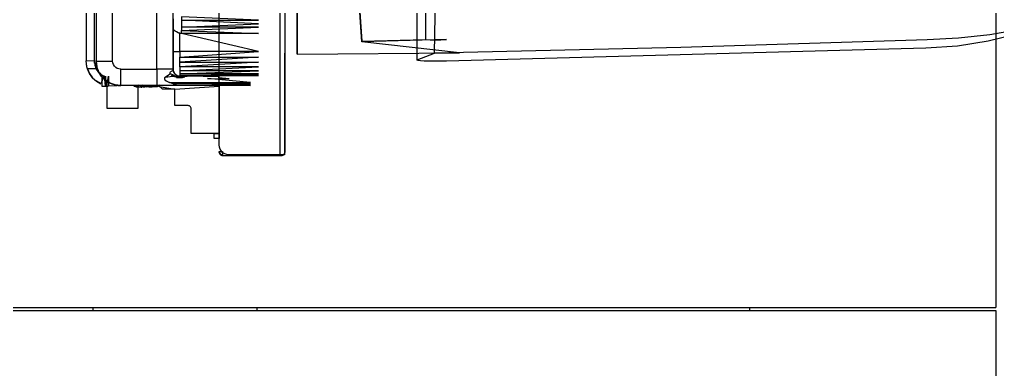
# Model space of a CAD drawing. Header units: metres. Extents: x 62 to 334, y -352 to -102.
# Drawn here: x 74.1 to 86.02, y -162.72 to -158.45 of the extents above; entities that cross this region are included whole.
import ezdxf

# ---------------------------------------------------------------- set-up
doc = ezdxf.new("R2010")
doc.units = ezdxf.units.M

msp = doc.modelspace()

# ---------------------------------------------------------------- linework, layer by layer
for p, q in [((86.004, -148.392), (86.004, -161.961)), ((77.276, -150.097), (77.276, -160.097)), ((77.335, -150.897), (77.336, -159.297)), ((74.916, -151.247), (74.916, -158.948)), ((75.016, -158.947), (75.016, -151.246)), ((77.486, -158.867), (77.486, -151.327)), ((77.486, -151.327), (77.486, -158.867)), ((77.486, -155.097), (77.486, -158.867)), ((77.486, -158.867), (77.486, -155.097)), ((77.486, -155.273), (77.486, -158.867)), ((77.486, -158.867), (77.486, -155.273)), ((77.486, -158.867), (77.486, -155.598)), ((77.486, -156.929), (77.486, -158.867)), ((77.486, -157.017), (77.486, -158.867)), ((77.486, -158.867), (77.486, -157.017)), ((77.486, -158.642), (77.486, -157.057)), ((76.536, -159.977), (76.536, -157.217)), ((75.036, -157.363), (75.036, -158.952)), ((75.236, -158.952), (75.236, -157.697)), ((75.776, -159.052), (75.776, -157.697)), ((75.976, -159.052), (75.976, -157.697)), ((78.211, -157.807), (78.274, -158.708)), ((78.274, -158.708), (78.211, -157.816)), ((78.275, -158.719), (78.211, -157.816)), ((79.161, -158.854), (79.175, -157.917)), ((78.947, -158.138), (78.947, -158.939)), ((79.054, -158.69), (79.054, -158.158)), ((75.976, -158.436), (75.976, -159.052)), ((76.076, -158.414), (76.076, -158.454)), ((77.016, -158.454), (76.076, -158.414)), ((77.486, -158.391), (77.486, -158.642)), ((75.978, -158.568), (75.976, -158.557)), ((76.076, -158.454), (76.076, -158.539)), ((76.076, -158.454), (77.016, -158.454)), ((77.016, -158.497), (76.076, -158.454)), ((76.076, -158.539), (77.016, -158.497)), ((76.076, -158.539), (76.076, -158.58)), ((77.016, -158.539), (76.076, -158.539)), ((76.076, -158.58), (77.016, -158.539)), ((77.336, -158.495), (77.335, -160.066)), ((75.986, -158.578), (75.978, -158.568)), ((75.999, -158.588), (75.986, -158.578)), ((76.015, -158.597), (75.999, -158.588)), ((76.035, -158.606), (76.015, -158.597)), ((76.045, -158.61), (76.035, -158.606)), ((76.056, -158.613), (76.045, -158.61)), ((76.056, -158.837), (76.056, -158.613)), ((76.065, -158.616), (76.056, -158.613)), ((76.07, -158.617), (76.065, -158.616)), ((76.076, -158.617), (76.07, -158.617)), ((76.076, -158.58), (77.016, -158.617)), ((76.076, -158.617), (76.076, -158.58)), ((77.016, -158.617), (76.076, -158.617)), ((77.016, -158.837), (76.076, -158.617)), ((85.549, -158.673), (85.165, -158.695)), ((85.931, -158.632), (85.549, -158.673)), ((86.243, -158.63), (85.912, -158.711)), ((86.233, -158.581), (85.931, -158.632)), ((78.274, -158.708), (79.054, -158.69)), ((78.275, -158.719), (78.274, -158.708)), ((79.307, -158.691), (78.275, -158.719)), ((79.465, -158.85), (78.275, -158.719)), ((79.054, -158.69), (79.108, -158.692)), ((79.108, -158.692), (79.17, -158.693)), ((82.162, -158.787), (79.161, -158.854)), ((79.17, -158.693), (79.238, -158.692)), ((79.238, -158.692), (79.307, -158.691)), ((85.149, -158.796), (79.307, -158.952)), ((85.165, -158.695), (82.162, -158.787)), ((85.535, -158.77), (85.149, -158.796)), ((85.912, -158.711), (85.535, -158.77)), ((75.976, -158.837), (76.056, -158.837)), ((77.016, -158.837), (76.056, -158.837)), ((76.056, -158.904), (77.016, -158.837)), ((76.056, -158.837), (76.056, -158.904)), ((77.016, -158.904), (76.056, -158.967)), ((76.056, -158.904), (77.016, -158.904)), ((76.056, -158.967), (76.056, -158.904)), ((77.336, -158.858), (77.336, -159.297)), ((77.336, -159.094), (77.336, -158.858)), ((77.486, -158.867), (79.465, -158.85)), ((78.951, -158.937), (79.161, -158.854)), ((74.916, -158.948), (75.016, -158.947)), ((74.916, -158.957), (74.916, -158.948)), ((74.916, -158.962), (74.916, -158.957)), ((74.916, -158.967), (74.916, -158.962)), ((74.917, -158.976), (74.916, -158.967)), ((74.917, -158.987), (74.917, -158.976)), ((74.919, -158.999), (74.917, -158.987)), ((74.921, -159.011), (74.919, -158.999)), ((74.923, -159.023), (74.921, -159.011)), ((74.93, -159.047), (74.923, -159.023)), ((75.016, -158.947), (75.016, -158.957)), ((75.016, -158.957), (75.017, -158.977)), ((75.016, -158.962), (75.016, -158.957)), ((75.016, -158.957), (75.06, -159.081)), ((75.037, -159.047), (75.016, -158.957)), ((75.016, -158.957), (75.021, -159.001)), ((75.016, -158.968), (75.016, -158.962)), ((75.017, -158.977), (75.016, -158.968)), ((75.017, -158.977), (75.018, -158.987)), ((75.018, -158.987), (75.021, -159.001)), ((75.021, -159.001), (75.036, -159.044)), ((75.021, -159.001), (75.024, -159.012)), ((75.024, -159.012), (75.03, -159.03)), ((75.03, -159.03), (75.037, -159.047)), ((75.036, -158.952), (75.236, -158.952)), ((75.036, -158.952), (75.043, -159.018)), ((75.066, -159.082), (75.043, -159.018)), ((75.043, -159.018), (75.046, -159.03)), ((75.046, -159.03), (75.059, -159.066)), ((75.238, -158.974), (75.236, -158.952)), ((75.246, -158.995), (75.238, -158.974)), ((75.258, -159.014), (75.246, -158.995)), ((75.274, -159.03), (75.258, -159.014)), ((75.293, -159.042), (75.274, -159.03)), ((77.016, -158.967), (76.056, -159.024)), ((76.056, -158.967), (77.016, -158.967)), ((76.056, -159.024), (76.056, -158.967)), ((77.016, -159.024), (76.056, -159.024)), ((76.056, -159.071), (77.016, -159.024)), ((76.056, -159.024), (76.056, -159.071)), ((78.947, -158.939), (78.951, -158.937)), ((78.948, -158.942), (78.947, -158.939)), ((78.96, -158.946), (78.948, -158.942)), ((78.989, -158.949), (78.96, -158.946)), ((79.033, -158.952), (78.989, -158.949)), ((79.09, -158.953), (79.033, -158.952)), ((79.156, -158.954), (79.09, -158.953)), ((79.192, -158.954), (79.156, -158.954)), ((79.23, -158.953), (79.192, -158.954)), ((79.268, -158.953), (79.23, -158.953)), ((79.307, -158.952), (79.268, -158.953)), ((74.93, -159.047), (74.955, -159.105)), ((75.037, -159.047), (74.93, -159.047)), ((74.946, -159.088), (74.93, -159.047)), ((74.955, -159.105), (74.946, -159.088)), ((74.955, -159.105), (74.992, -159.156)), ((74.982, -159.145), (74.955, -159.105)), ((74.992, -159.156), (74.982, -159.145)), ((74.992, -159.156), (75.038, -159.199)), ((75.031, -159.193), (74.992, -159.156)), ((75.036, -159.044), (75.037, -159.047)), ((75.06, -159.081), (75.036, -159.044)), ((75.06, -159.081), (75.037, -159.047)), ((75.037, -159.047), (75.061, -159.084)), ((75.059, -159.066), (75.066, -159.082)), ((75.06, -159.081), (75.091, -159.113)), ((75.061, -159.084), (75.06, -159.081)), ((75.091, -159.113), (75.061, -159.084)), ((75.061, -159.084), (75.093, -159.114)), ((75.101, -159.139), (75.066, -159.082)), ((75.066, -159.082), (75.076, -159.101)), ((75.076, -159.101), (75.097, -159.133)), ((75.093, -159.114), (75.13, -159.138)), ((75.13, -159.138), (75.093, -159.23)), ((75.097, -159.133), (75.101, -159.139)), ((75.123, -159.163), (75.101, -159.139)), ((75.101, -159.139), (75.149, -159.186)), ((75.136, -159.137), (75.106, -159.137)), ((75.106, -159.137), (75.106, -159.257)), ((75.151, -159.257), (75.136, -159.137)), ((75.151, -159.137), (75.151, -159.257)), ((75.166, -159.257), (75.151, -159.137)), ((75.166, -159.257), (75.186, -159.137)), ((75.186, -159.137), (75.186, -159.257)), ((75.314, -159.049), (75.293, -159.042)), ((75.336, -159.052), (75.314, -159.049)), ((75.336, -159.052), (75.776, -159.052)), ((75.336, -159.252), (75.336, -159.052)), ((75.776, -159.052), (75.776, -159.252)), ((75.976, -159.052), (75.776, -159.052)), ((75.874, -159.155), (75.87, -159.159)), ((75.883, -159.149), (75.874, -159.155)), ((75.915, -159.128), (75.883, -159.149)), ((75.883, -159.149), (75.939, -159.139)), ((75.936, -159.113), (75.915, -159.128)), ((75.937, -159.111), (75.936, -159.113)), ((75.938, -159.109), (75.937, -159.111)), ((75.938, -159.099), (75.939, -159.091)), ((75.938, -159.109), (75.938, -159.099)), ((75.945, -159.111), (75.938, -159.109)), ((75.939, -159.091), (75.943, -159.084)), ((75.939, -159.139), (75.982, -159.138)), ((75.943, -159.084), (75.947, -159.079)), ((75.952, -159.113), (75.945, -159.111)), ((75.947, -159.079), (75.953, -159.074)), ((75.968, -159.121), (75.952, -159.113)), ((75.953, -159.074), (75.963, -159.07)), ((75.955, -159.128), (75.991, -159.141)), ((75.982, -159.138), (75.955, -159.128)), ((75.963, -159.07), (75.972, -159.067)), ((75.985, -159.131), (75.968, -159.121)), ((75.972, -159.067), (75.976, -159.066)), ((75.976, -159.052), (75.976, -159.058)), ((75.976, -159.066), (75.976, -159.052)), ((75.976, -159.058), (75.976, -159.061)), ((75.978, -159.075), (75.976, -159.058)), ((75.976, -159.061), (75.976, -159.063)), ((75.976, -159.063), (75.976, -159.066)), ((75.978, -159.075), (75.976, -159.066)), ((75.976, -159.066), (75.981, -159.085)), ((75.981, -159.085), (75.978, -159.075)), ((75.984, -159.091), (75.978, -159.075)), ((75.99, -159.102), (75.981, -159.085)), ((75.981, -159.085), (75.984, -159.091)), ((75.982, -159.138), (76.017, -159.145)), ((75.984, -159.091), (75.993, -159.107)), ((75.99, -159.102), (75.984, -159.091)), ((76.001, -159.139), (75.985, -159.131)), ((76.003, -159.116), (75.99, -159.102)), ((75.993, -159.107), (75.99, -159.102)), ((75.991, -159.141), (76.009, -159.147)), ((75.993, -159.107), (76.003, -159.116)), ((76.006, -159.119), (75.993, -159.107)), ((76.02, -159.147), (76.001, -159.139)), ((76.003, -159.116), (76.019, -159.128)), ((76.006, -159.119), (76.003, -159.116)), ((76.019, -159.128), (76.006, -159.119)), ((76.021, -159.129), (76.006, -159.119)), ((76.009, -159.147), (76.019, -159.15)), ((76.017, -159.145), (76.017, -159.155)), ((76.017, -159.155), (76.088, -159.155)), ((76.019, -159.128), (76.021, -159.129)), ((76.038, -159.135), (76.019, -159.128)), ((76.019, -159.15), (76.031, -159.153)), ((76.043, -159.151), (76.02, -159.147)), ((76.021, -159.129), (76.038, -159.135)), ((76.031, -159.153), (76.056, -159.155)), ((76.056, -159.137), (76.038, -159.135)), ((76.067, -159.152), (76.043, -159.151)), ((77.016, -159.071), (76.056, -159.071)), ((76.056, -159.107), (77.016, -159.071)), ((76.056, -159.071), (76.056, -159.107)), ((77.016, -159.107), (76.056, -159.107)), ((76.056, -159.129), (77.016, -159.107)), ((76.056, -159.107), (76.056, -159.129)), ((76.056, -159.129), (76.056, -159.137)), ((77.016, -159.129), (76.056, -159.129)), ((76.056, -159.137), (77.016, -159.129)), ((76.118, -159.137), (76.056, -159.137)), ((76.056, -159.155), (76.068, -159.155)), ((76.091, -159.147), (76.067, -159.152)), ((76.068, -159.155), (76.077, -159.154)), ((76.077, -159.154), (76.109, -159.145)), ((76.088, -159.155), (76.118, -159.145)), ((76.118, -159.137), (76.091, -159.147)), ((76.109, -159.145), (76.126, -159.137)), ((76.118, -159.139), (76.134, -159.137)), ((76.145, -159.137), (76.118, -159.139)), ((76.145, -159.137), (76.118, -159.137)), ((76.118, -159.145), (76.118, -159.137)), ((76.126, -159.137), (76.118, -159.137)), ((76.134, -159.137), (76.145, -159.137)), ((76.53, -159.143), (76.145, -159.137)), ((76.53, -159.159), (76.53, -159.143)), ((77.336, -159.297), (77.336, -159.094)), ((77.336, -159.193), (77.336, -159.094)), ((75.038, -159.199), (75.031, -159.193)), ((75.038, -159.199), (75.093, -159.23)), ((75.088, -159.228), (75.038, -159.199)), ((75.093, -159.23), (75.088, -159.228)), ((75.106, -159.257), (75.151, -159.257)), ((75.149, -159.186), (75.123, -159.163)), ((75.149, -159.186), (75.174, -159.204)), ((75.206, -159.222), (75.149, -159.186)), ((75.151, -159.257), (75.177, -159.257)), ((75.151, -159.257), (75.166, -159.257)), ((75.546, -159.247), (75.166, -159.257)), ((75.166, -159.257), (75.177, -159.257)), ((75.166, -159.257), (75.166, -159.527)), ((75.177, -159.257), (75.166, -159.257)), ((75.186, -159.257), (75.166, -159.257)), ((75.174, -159.204), (75.206, -159.222)), ((75.206, -159.222), (75.226, -159.231)), ((75.269, -159.244), (75.206, -159.222)), ((75.226, -159.231), (75.269, -159.244)), ((75.269, -159.244), (75.275, -159.245)), ((75.336, -159.252), (75.269, -159.244)), ((75.275, -159.245), (75.306, -159.25)), ((75.306, -159.25), (75.336, -159.252)), ((75.776, -159.252), (75.336, -159.252)), ((75.496, -159.258), (75.584, -159.271)), ((75.594, -159.27), (75.496, -159.258)), ((75.519, -159.267), (75.592, -159.27)), ((75.555, -159.271), (75.519, -159.267)), ((75.53, -159.256), (75.539, -159.264)), ((75.56, -159.26), (75.53, -159.256)), ((75.539, -159.264), (75.603, -159.268)), ((75.546, -159.527), (75.546, -159.247)), ((75.553, -159.249), (75.56, -159.26)), ((75.631, -159.266), (75.553, -159.249)), ((75.592, -159.27), (75.555, -159.271)), ((75.582, -159.254), (75.631, -159.266)), ((75.598, -159.256), (75.582, -159.254)), ((75.584, -159.271), (75.594, -159.27)), ((75.681, -159.263), (75.598, -159.256)), ((75.603, -159.268), (75.631, -159.266)), ((75.606, -159.247), (75.698, -159.262)), ((75.681, -159.263), (75.606, -159.247)), ((75.614, -159.267), (75.631, -159.266)), ((75.621, -159.266), (75.614, -159.267)), ((75.618, -159.269), (75.631, -159.266)), ((75.644, -159.269), (75.618, -159.269)), ((75.631, -159.266), (75.621, -159.266)), ((75.631, -159.266), (75.651, -159.265)), ((75.631, -159.266), (75.669, -159.265)), ((75.644, -159.269), (75.715, -159.255)), ((75.669, -159.265), (75.644, -159.269)), ((75.665, -159.268), (75.644, -159.269)), ((75.651, -159.265), (75.681, -159.263)), ((75.715, -159.255), (75.665, -159.268)), ((75.774, -159.249), (75.679, -159.268)), ((75.679, -159.268), (75.717, -159.267)), ((75.698, -159.262), (75.681, -159.263)), ((75.813, -159.247), (75.717, -159.267)), ((75.717, -159.267), (75.774, -159.249)), ((75.717, -159.267), (75.783, -159.265)), ((76.066, -159.252), (75.776, -159.252)), ((75.783, -159.265), (75.813, -159.247)), ((75.802, -159.264), (75.996, -159.297)), ((75.819, -159.272), (75.802, -159.264)), ((75.833, -159.283), (75.819, -159.272)), ((75.868, -159.162), (75.867, -159.166)), ((75.867, -159.166), (75.867, -159.169)), ((75.867, -159.169), (75.867, -159.172)), ((75.867, -159.172), (75.868, -159.175)), ((75.87, -159.159), (75.868, -159.162)), ((75.868, -159.175), (75.872, -159.179)), ((75.872, -159.179), (75.875, -159.183)), ((75.875, -159.183), (75.888, -159.192)), ((75.888, -159.192), (75.931, -159.213)), ((75.931, -159.213), (76.916, -159.222)), ((75.976, -159.232), (75.931, -159.213)), ((75.931, -159.213), (76.916, -159.213)), ((76.916, -159.222), (75.976, -159.232)), ((75.976, -159.232), (76.021, -159.246)), ((76.916, -159.237), (75.976, -159.232)), ((75.996, -159.297), (76.536, -159.257)), ((76.021, -159.246), (76.916, -159.237)), ((76.021, -159.246), (76.916, -159.251)), ((76.066, -159.252), (76.021, -159.246)), ((76.916, -159.251), (76.066, -159.252)), ((76.393, -159.166), (76.659, -159.171)), ((76.916, -159.213), (76.393, -159.166)), ((76.659, -159.171), (76.53, -159.159)), ((76.536, -159.257), (76.536, -159.837)), ((77.336, -159.297), (77.336, -159.193)), ((77.336, -159.193), (77.336, -159.297)), ((75.846, -159.297), (75.833, -159.283)), ((75.996, -159.297), (75.846, -159.297)), ((75.996, -159.497), (75.996, -159.297)), ((77.332, -159.297), (77.332, -160.097)), ((77.336, -159.297), (77.332, -159.297)), ((77.336, -159.337), (77.336, -159.675)), ((77.336, -159.613), (77.336, -159.337)), ((77.336, -159.337), (77.336, -160.057)), ((77.336, -159.623), (77.336, -159.337)), ((77.336, -159.337), (77.336, -159.623)), ((77.336, -159.397), (77.336, -159.337)), ((77.336, -159.337), (77.336, -159.524)), ((77.336, -159.599), (77.336, -159.337)), ((77.336, -159.337), (77.336, -159.655)), ((77.336, -159.5), (77.336, -159.337)), ((77.336, -159.337), (77.336, -159.5)), ((77.336, -159.697), (77.336, -159.337)), ((76.156, -159.497), (75.996, -159.497)), ((76.165, -159.498), (76.156, -159.497)), ((76.173, -159.501), (76.165, -159.498)), ((76.181, -159.506), (76.173, -159.501)), ((76.187, -159.512), (76.181, -159.506)), ((76.192, -159.519), (76.187, -159.512)), ((77.336, -159.397), (77.336, -159.623)), ((77.336, -159.997), (77.336, -159.397)), ((77.336, -159.637), (77.336, -159.397)), ((77.336, -159.397), (77.336, -159.599)), ((77.336, -159.524), (77.336, -159.397)), ((77.336, -159.397), (77.336, -159.5)), ((77.336, -159.655), (77.336, -159.397)), ((77.336, -159.5), (77.336, -159.524)), ((75.166, -159.527), (75.546, -159.527)), ((76.195, -159.528), (76.192, -159.519)), ((76.196, -159.537), (76.195, -159.528)), ((76.196, -159.837), (76.196, -159.537)), ((77.336, -159.524), (77.336, -159.599)), ((77.336, -159.599), (77.336, -159.637)), ((77.336, -159.623), (77.336, -159.637)), ((77.336, -159.637), (77.336, -159.655)), ((77.336, -159.637), (77.336, -159.697)), ((77.336, -159.756), (77.336, -159.637)), ((77.336, -159.655), (77.336, -159.697)), ((77.336, -159.739), (77.336, -159.697)), ((77.336, -159.697), (77.336, -159.756)), ((77.336, -159.697), (77.336, -160.057)), ((77.336, -160.057), (77.336, -159.697)), ((77.336, -159.756), (77.336, -159.739)), ((77.336, -159.739), (77.336, -159.997)), ((77.336, -160.057), (77.336, -159.739)), ((76.536, -159.837), (76.196, -159.837)), ((76.476, -159.837), (76.196, -159.837)), ((76.476, -159.897), (76.476, -159.837)), ((76.476, -159.837), (76.536, -159.837)), ((76.536, -159.837), (76.536, -159.897)), ((77.336, -159.756), (77.336, -159.997)), ((77.336, -159.771), (77.336, -159.756)), ((77.336, -159.756), (77.336, -160.057)), ((77.336, -159.997), (77.336, -159.756)), ((77.336, -160.057), (77.336, -159.771)), ((77.336, -159.771), (77.336, -160.057)), ((77.336, -159.794), (77.336, -160.057)), ((77.336, -160.057), (77.336, -159.794)), ((76.536, -159.897), (76.476, -159.897)), ((76.539, -160.003), (76.536, -159.977)), ((77.336, -159.893), (77.336, -160.057)), ((77.336, -160.057), (77.336, -159.893)), ((76.537, -160.066), (76.536, -160.057)), ((76.536, -160.057), (76.576, -160.057)), ((76.537, -160.066), (76.537, -160.074)), ((76.567, -160.104), (76.537, -160.066)), ((76.54, -160.074), (76.537, -160.066)), ((76.537, -160.074), (76.54, -160.082)), ((76.548, -160.029), (76.539, -160.003)), ((76.545, -160.082), (76.54, -160.074)), ((76.54, -160.082), (76.545, -160.09)), ((76.551, -160.088), (76.545, -160.082)), ((76.545, -160.09), (76.551, -160.096)), ((76.562, -160.052), (76.548, -160.029)), ((76.559, -160.093), (76.551, -160.088)), ((76.551, -160.096), (76.559, -160.101)), ((76.567, -160.096), (76.559, -160.093)), ((76.559, -160.101), (76.567, -160.104)), ((76.581, -160.071), (76.562, -160.052)), ((76.576, -160.097), (76.567, -160.096)), ((76.567, -160.104), (76.576, -160.105)), ((76.576, -160.057), (76.576, -160.097)), ((76.576, -160.105), (77.296, -160.105)), ((76.604, -160.085), (76.581, -160.071)), ((76.629, -160.094), (76.604, -160.085)), ((76.656, -160.097), (76.629, -160.094)), ((77.276, -160.097), (76.656, -160.097)), ((77.332, -160.097), (77.276, -160.097)), ((77.296, -160.105), (77.305, -160.104)), ((77.327, -160.09), (77.305, -160.104)), ((77.305, -160.104), (77.313, -160.101)), ((77.313, -160.101), (77.327, -160.09)), ((77.321, -160.096), (77.313, -160.101)), ((77.335, -160.066), (77.327, -160.09)), ((77.327, -160.09), (77.335, -160.074)), ((77.335, -160.066), (77.332, -160.074)), ((77.332, -160.082), (77.335, -160.074)), ((77.335, -160.066), (77.336, -160.057)), ((77.335, -160.074), (77.335, -160.066)), ((77.336, -160.057), (77.336, -159.997)), ((70.404, -161.961), (86.004, -161.961)), ((70.404, -161.997), (86.004, -161.997)), ((86.004, -162.001), (70.404, -162.001)), ((74.999, -161.997), (74.999, -161.961)), ((76.999, -161.997), (76.999, -161.961)), ((83.002, -161.961), (83.002, -161.997)), ((86.004, -161.997), (86.004, -162.001)), ((86.004, -162.001), (86.004, -163.991))]:
    msp.add_line(p, q)

doc.saveas('drawing.dxf')
